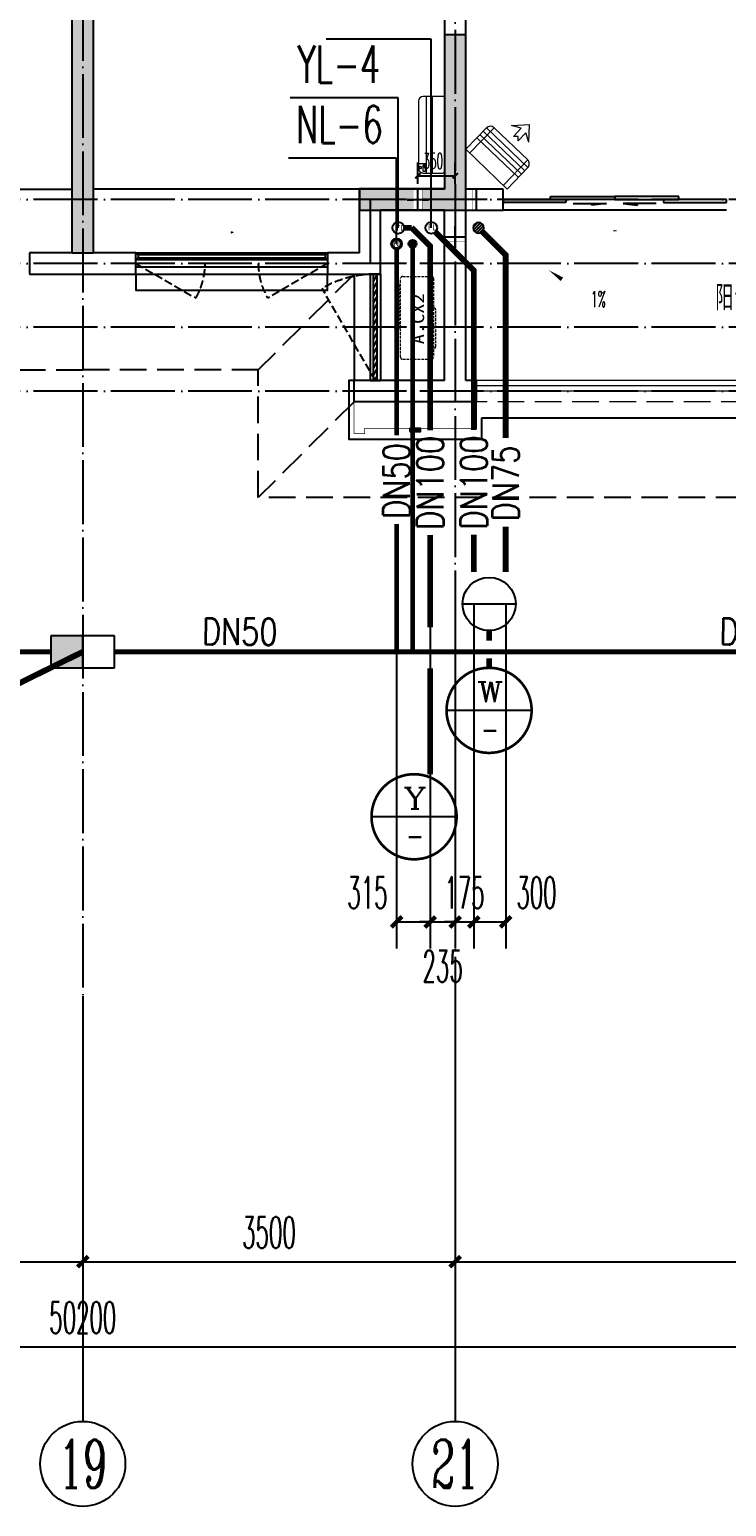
# Model space of a CAD drawing. Extents: x 27938 to 1507990, y 110129 to 923079.
# Drawn here: x 852417 to 858967, y 662175 to 676056 of the extents above; entities that cross this region are included whole.
import ezdxf
from ezdxf.enums import TextEntityAlignment as Align

# ---------------------------------------------------------------- set-up
doc = ezdxf.new("R2010")
doc.units = 0
doc.header["$LTSCALE"] = 1000
doc.header["$MEASUREMENT"] = 0
doc.linetypes.add('DASH', pattern=[0.35, 0.25, -0.1])
doc.linetypes.add('DOTE', pattern=[2.42, 2, -0.2, 0.02, -0.2])
for name, color, linetype in [('3-栏杆1', 135, 'Continuous'), ('3.5方案汇报，与郭总、侯月琴确定户型_t8$0$2020.03.04 -1安徽标准化洋房户型(UA）_t8_t8$0$看线', 154, 'Continuous'), ('AXIS', 3, 'Continuous'), ('AXIS_TEXT', 7, 'Continuous'), ('COLUMN', 9, 'Continuous'), ('DIM_凝结', 150, 'Continuous'), ('DIM_废水', 31, 'Continuous'), ('DIM_污水', 2, 'Continuous'), ('DIM_雨水', 4, 'Continuous'), ('DOTE', 1, 'Continuous'), ('EQUIP_地漏', 7, 'Continuous'), ('LVTRY', 6, 'Continuous'), ('PIPE-凝结', 150, 'N'), ('PIPE-废水', 31, 'TG_F'), ('PIPE-污水', 2, 'W'), ('PIPE-雨水', 4, 'TG_Y'), ('PUB_HATCH', 8, 'Continuous'), ('PUB_TEXT', 4, 'Continuous'), ('TEXT_凝结', 7, 'Continuous'), ('TEXT_废水', 7, 'Continuous'), ('TEXT_雨水', 7, 'Continuous'), ('TWT_DIM', 3, 'Continuous'), ('TWT_雨水口', 4, 'Continuous'), ('VPIPE-凝结', 150, 'N'), ('VPIPE-废水', 31, 'Continuous'), ('VPIPE-雨水', 4, 'Y'), ('WALL', 9, 'Continuous'), ('WELL_污水', 2, 'Continuous'), ('WINDOW', 4, 'Continuous'), ('WINDOW_TEXT', 7, 'Continuous'), ('保温', 6, 'Continuous'), ('卫生间', 6, 'Continuous'), ('机电标识类', 1, 'Continuous'), ('看线', 251, 'Continuous'), ('立面', 73, 'Continuous'), ('铝合金', 144, 'Continuous')]:
    doc.layers.add(name, color=color, linetype=linetype)
for name, color, linetype, lineweight in [('平面-排水沟', 86, 'Continuous', 15), ('平面-栏杆', 135, 'Continuous', 15), ('平面-看线', 45, 'Continuous', 15), ('平面-空调室内机', 176, 'Continuous', 9), ('平面-空调预留孔', 173, 'Continuous', 15), ('空调', 76, 'Continuous', 13)]:
    doc.layers.add(name, color=color, linetype=linetype, lineweight=lineweight)
doc.styles.add('_TCH_AXIS', font='COMPLEX', dxfattribs={"bigfont": 'GBCBIG'})
doc.styles.add('_TCH_DIM', font='SIMPLEX.shx', dxfattribs={"width": 0.7, "bigfont": 'GBCBIG.shx'})
doc.styles.add('_TCH_DIM_T3', font='SIMPLEX.shx', dxfattribs={"width": 0.494118, "bigfont": 'GBCBIG.shx'})
doc.styles.add('_TCH_WINDOW', font='SIMPLEX.shx', dxfattribs={"width": 0.7, "height": 3.5, "bigfont": 'GBCBIG.shx'})
doc.styles.add('_TWT_CIRCLE', font='COMPLEX', dxfattribs={"width": 1.1, "height": 3.5, "bigfont": 'HZTXT'})
doc.styles.add('_TWT_PIPEDN', font='SIMPLEX', dxfattribs={"width": 0.8, "height": 3.5, "bigfont": 'HZTXT'})
doc.styles.add('_TWT_SERIAL', font='SIMPLEX', dxfattribs={"width": 0.8, "height": 3.5, "bigfont": 'HZTXT'})
doc.styles.add('COMPLEX', font='COMPLEX')
doc.styles.get("Standard").update_dxf_attribs({"font": 'gbenor.shx', "bigfont": 'gbcbig.shx'})
doc.styles.add('TG_LINETYPE', font='SIMPLEX', dxfattribs={"width": 0.8, "height": 3, "bigfont": 'HZTXT'})
doc.styles.add('黑体', font='simhei.ttf')
doc.linetypes.add('N', pattern='A,3,-0.2,["N",Standard,S=0.25,R=0,X=-0.1,Y=-0.115],-0.2', length=3.4)
doc.linetypes.add('TG_F', pattern='A,2,-0.3,["F",TG_LINETYPE,S=0.1,R=0,X=-0.23,Y=-0.15],0', length=2.3)
doc.linetypes.add('TG_Y', pattern='A,2,-0.229,["Y",TG_LINETYPE,S=0.1,R=0,X=-0.229,Y=-0.15],0', length=2.229)
doc.linetypes.add('W', pattern='A,3,-0.2,["W",Standard,S=0.25,R=0,X=-0.1,Y=-0.115],-0.2', length=3.4)
doc.linetypes.add('Y', pattern='A,3,-0.2,["Y",Standard,S=0.25,R=0,X=-0.1,Y=-0.115],-0.2', length=3.4)
doc.dimstyles.new('_TCH_ARCH&&100', dxfattribs={"dimtxt": 297.5, "dimasz": 100, "dimexe": 250, "dimexo": 300, "dimgap": 126.25, "dimtad": 1, "dimdec": 0, "dimzin": 0, "dimdsep": 46, "dimtxsty": '_TCH_DIM_T3', "dimblk": 'ARCHTICK', "dimcen": 0.09, "dimclrt": 4, "dimazin": 2, "dimtfac": 1, "dimtdec": 0, "dimtix": 1, "dimtmove": 2, "dimatfit": 3, "dimfxl": 100, "dimtolj": 1, "dimtzin": 0, "dimarcsym": 0})
doc.dimstyles.new('_TCH_ARCH&&50', dxfattribs={"dimtxt": 148.75, "dimasz": 50, "dimexe": 125, "dimexo": 150, "dimgap": 63.125, "dimtad": 1, "dimdec": 0, "dimzin": 0, "dimdsep": 46, "dimtxsty": '_TCH_DIM_T3', "dimblk": 'ARCHTICK', "dimcen": 0.09, "dimclrt": 4, "dimazin": 2, "dimtfac": 1, "dimtdec": 0, "dimtix": 1, "dimtmove": 2, "dimatfit": 3, "dimfxl": 100, "dimtolj": 1, "dimtzin": 0, "dimarcsym": 0})
doc.dimstyles.new('_TWT_ARCH&&100', dxfattribs={"dimtxt": 297.5, "dimasz": 100, "dimexe": 250, "dimexo": 300, "dimgap": 126.25, "dimtad": 1, "dimdec": 0, "dimzin": 0, "dimdsep": 46, "dimtxsty": '_TCH_DIM_T3', "dimblk": 'ARCHTICK', "dimcen": 0.09, "dimclrt": 7, "dimazin": 2, "dimtfac": 1, "dimtdec": 0, "dimtix": 1, "dimtmove": 2, "dimatfit": 3, "dimfxl": 1, "dimtolj": 1, "dimtzin": 0, "dimarcsym": 0})
pattern_1 = [(45, (-445516.58, -596748.81), (0, 47.4157523), [100.584, -33.528]), (135, (-445492.87, -596725.102), (3e-15, 47.4157523), [100.584, -33.528])]

# ---------------------------------------------------------------- blocks, each defined once
blk = doc.blocks.new('A$C148B7D8E')
at = {"layer": '卫生间', "color": 159, "linetype": 'DASH', "true_color": 0x22346e}
for p, q in [((22550, 0), (23450, -900)), ((22550, -1200), (23450, -2100))]:
    blk.add_line(p, q, dxfattribs=at)
blk.add_lwpolyline([(9400, 15400), (7700, 15400), (7700, 10800), (7300, 10800), (7300, 10000), (900, 10000), (900, 9000), (-900, 9000), (-900, -900), (1750, -900), (1750, -2100), (23450, -2100), (23450, -900), (25100, -900)], dxfattribs=at)
blk = doc.blocks.new('GFDGFSDFGD')
at = {"layer": 'PUB_HATCH'}
blk.add_hatch(color=256, dxfattribs=at).paths.add_polyline_path([(448217, 365524), (449217, 365524), (449217, 367174), (449017, 367174), (449017, 365724), (448217, 365724)])
at = {"layer": 'COLUMN', "color": 6}
for p, q in [((449217, 367174), (449017, 367174)), ((449017, 367174), (449017, 365724)), ((449217, 365524), (449217, 367174)), ((449017, 365724), (448217, 365724)), ((448217, 365724), (448217, 365524)), ((448217, 365524), (449217, 365524))]:
    blk.add_line(p, q, dxfattribs=at)
blk = doc.blocks.new('A$C001338C2')
for p, q in [((0, 249), (0, 22)), ((845, 304), (55, 304)), ((109, 215), (109, 304)), ((900, 22), (900, 249)), ((22, 0), (878, 0))]:
    blk.add_line(p, q)
at = {"lineweight": 5}
for p, q in [((900, 215), (0, 215)), ((900, 143), (0, 143))]:
    blk.add_line(p, q, dxfattribs=at)
for points in [[(89, 226), (22, 226, -0.414214), (17, 232), (17, 243, -0.414214), (22, 249), (89, 249, -0.414214), (95, 243), (95, 232, -0.414214)], [(73, 275), (57, 275, -0.414214), (51, 281), (51, 283, -0.414214), (57, 289), (73, 289, -0.414214), (79, 283), (79, 281, -0.414214)]]:
    blk.add_lwpolyline(points, format="xyb", close=True)
for centre, radius, start, end in [((55, 249), 55, 90, 180), ((845, 249), 55, 360, 90), ((22, 22), 22, 180, 270), ((878, 22), 22, 270, 360)]:
    blk.add_arc(centre, radius, start, end)
blk = doc.blocks.new('A$C718F517F')
at = {"layer": '保温', "linetype": 'ByBlock', "ltscale": 10}
h = blk.add_hatch(dxfattribs=at)
h.set_pattern_fill('AR-HBONE', color=251, scale=55)
h.set_pattern_definition(pattern_1)
edge = h.paths.add_edge_path()
edge.add_line((200, 5100), (200, 7700))
edge.add_line((200, 7700), (0, 7700))
edge.add_line((0, 7700), (0, 5100))
edge.add_line((0, 5100), (200, 5100))
h = blk.add_hatch(dxfattribs=at)
h.set_pattern_fill('AR-HBONE', color=251, scale=55)
h.set_pattern_definition(pattern_1)
edge = h.paths.add_edge_path()
edge.add_line((900, 4900), (900, 5100))
edge.add_line((900, 5100), (-700, 5100))
edge.add_line((-700, 5100), (-700, 4900))
edge.add_line((-700, 4900), (900, 4900))
at = {"layer": '保温', "linetype": 'Continuous', "ltscale": 10}
h = blk.add_hatch(dxfattribs=at)
h.set_pattern_fill('HEX', color=251, scale=10, angle=90, style=0)
h.set_pattern_definition([(90, (-503782.47, -516048.461), (-16.49778, 1e-15), [9.525, -19.05]), (210, (-503782.47, -516048.461), (8.24889, -14.2874966), [9.525, -19.05]), (150, (-503782.47, -516038.936), (-8.24889, -14.2874966), [9.525, -19.05])])
h.paths.add_polyline_path([(0, 0), (200, 0), (200, 4900), (0, 4900)])
at = {"layer": '保温', "color": 251, "linetype": 'ByBlock', "ltscale": 10}
for p, q in [((0, 7700), (200, 7700)), ((0, 4900), (200, 4900)), ((0, 0), (200, 0))]:
    blk.add_line(p, q, dxfattribs=at)
blk = doc.blocks.new('dasdasf1sa2f31as32f')
for p, q in [((-116, 586), (43, 640)), ((-23, 586), (-116, 586)), ((-23, 586), (-73, 493)), ((83, 477), (43, 640)), ((-473, 260), (-339, 504)), ((-270, 524), (-428, 237)), ((93, 169), (-381, 428)), ((115, 208), (-359, 468)), ((135, 245), (-339, 505)), ((-270, 524), (114, 314)), ((-31, 504), (-73, 493)), ((-18, 463), (-31, 504)), ((32, 555), (-18, 463)), ((83, 477), (32, 555)), ((72, 132), (-401, 392)), ((114, 314), (-44, 26)), ((0, 0), (-473, 260)), ((134, 244), (0, 0))]:
    blk.add_line(p, q)
for centre, start, end in [((-294, 479), 61.2593, 151.2593), ((89, 269), 331.2593, 61.2593)]:
    blk.add_arc(centre, 51.3, start, end)
blk = doc.blocks.new('dongkong')
blk.add_wipeout([(-603756, 210771), (-603756, 210571), (-603836, 210571), (-603836, 210771)])
at = {"layer": '机电标识类', "color": 250, "linetype": 'DASH', "ltscale": 400}
for p, q in [((-603796, 210771), (-603796, 210571)), ((-603896, 210671), (-603696, 210671))]:
    blk.add_line(p, q, dxfattribs=at)
at = {"layer": '空调', "color": 6, "linetype": 'DASH', "const_width": 2}
blk.add_lwpolyline([(-603756, 210771), (-603756, 210571), (-603836, 210571), (-603836, 210771)], close=True, dxfattribs=at)
blk = doc.blocks.new('ferre')
at = {"layer": '平面-空调预留孔', "linetype": 'DASH', "ltscale": 0.1}
for p, q in [((93393, 115403), (93393, 115393)), ((93403, 115383), (93756, 115383)), ((93766, 115393), (93766, 115403))]:
    blk.add_line(p, q, dxfattribs=at)
blk.add_lwpolyline([(94046, 115403), (93306, 115403, -0.414214), (93286, 115423), (93286, 115693, -0.414214), (93306, 115713), (94046, 115713, -0.414214), (94066, 115693), (94066, 115423, -0.414214)], format="xyb", close=True, dxfattribs=at)
blk.add_lwpolyline([(93997, 115743), (93577, 115743), (93577, 115727), (93997, 115727)], close=True, dxfattribs=at)
for centre, start, end in [((93403, 115393), 180, 270), ((93756, 115393), 270, 0)]:
    blk.add_arc(centre, 10, start, end, dxfattribs=at)
at = {"layer": '平面-空调预留孔', "color": 251, "linetype": 'DASH', "ltscale": 0.1, "true_color": 0x636466, "style": '黑体', "width": 1.2}
blk.add_text('A.CX2', height=117, dxfattribs=at).set_placement((93428, 115492))
blk = doc.blocks.new('fergve')
at = {"layer": '平面-空调预留孔', "linetype": 'DASH', "ltscale": 0.1}
blk.add_blockref('ferre', (25670, -60416), dxfattribs=at)
blk = doc.blocks.new('GDGDRGDGDRGDR')
at = {"layer": '平面-空调室内机', "ltscale": 0.3, "rotation": 90}
blk.add_blockref('dongkong', (659787, 1046278), dxfattribs=at)
at = {"layer": '平面-空调预留孔'}
for name, p, rotation in [('dasdasf1sa2f31as32f', (449607, 442932), 344.9999999966897), ('fergve', (503901, 322375), 90)]:
    blk.add_blockref(name, p, dxfattribs=dict(at, rotation=rotation))
at = {"layer": '平面-空调室内机', "ltscale": 0.3, "rotation": 180}
blk.add_blockref('dongkong', (-154479, 653503), dxfattribs=at)
blk = doc.blocks.new('_ArchTick')
at = {"color": 0, "linetype": 'ByBlock', "const_width": 0.4}
blk.add_lwpolyline([(-0.5, -0.5), (0.5, 0.5)], dxfattribs=at)
blk = doc.blocks.new('*D624')
at = {"layer": 'Defpoints', "color": 0}
for p in [(856592, 670957), (856892, 670957), (856892, 667669)]:
    blk.add_point(p, dxfattribs=at)
at = {"layer": 'TWT_DIM', "color": 0, "lineweight": -2}
for p, q in [((856592, 670657), (856592, 667419)), ((856892, 670657), (856892, 667419)), ((856592, 667669), (856892, 667669))]:
    blk.add_line(p, q, dxfattribs=at)
at = {"layer": 'TWT_DIM', "color": 0, "lineweight": -2, "xscale": 100, "yscale": 100, "zscale": 100, "rotation": 180}
blk.add_blockref('_ArchTick', (856592, 667669), dxfattribs=at)
at = {"layer": 'TWT_DIM', "color": 0, "lineweight": -2, "xscale": 100, "yscale": 100, "zscale": 100}
blk.add_blockref('_ArchTick', (856892, 667669), dxfattribs=at)
at = {"layer": 'TWT_DIM', "color": 7, "insert": (857181, 667944), "char_height": 297.5, "attachment_point": 5, "style": '_TCH_DIM_T3'}
blk.add_mtext('\\A1;300', dxfattribs=at)
blk = doc.blocks.new('*D625')
at = {"layer": 'Defpoints', "color": 0}
for p in [(856417, 670957), (856592, 670957), (856592, 667669)]:
    blk.add_point(p, dxfattribs=at)
at = {"layer": 'TWT_DIM', "color": 0, "lineweight": -2}
for p, q in [((856417, 670657), (856417, 667419)), ((856592, 670657), (856592, 667419)), ((856417, 667669), (856317, 667669)), ((856417, 667669), (856592, 667669)), ((856592, 667669), (856692, 667669))]:
    blk.add_line(p, q, dxfattribs=at)
at = {"layer": 'TWT_DIM', "color": 0, "lineweight": -2, "xscale": 100, "yscale": 100, "zscale": 100}
blk.add_blockref('_ArchTick', (856417, 667669), dxfattribs=at)
at = {"layer": 'TWT_DIM', "color": 0, "lineweight": -2, "xscale": 100, "yscale": 100, "zscale": 100, "rotation": 180}
blk.add_blockref('_ArchTick', (856592, 667669), dxfattribs=at)
at = {"layer": 'TWT_DIM', "color": 7, "insert": (856504, 667944), "char_height": 297.5, "attachment_point": 5, "style": '_TCH_DIM_T3'}
blk.add_mtext('\\A1;175', dxfattribs=at)
blk = doc.blocks.new('*D626')
at = {"layer": 'Defpoints', "color": 0}
for p in [(856182, 670957), (856417, 670957), (856417, 667669)]:
    blk.add_point(p, dxfattribs=at)
at = {"layer": 'TWT_DIM', "color": 0, "lineweight": -2}
for p, q in [((856182, 670657), (856182, 667419)), ((856417, 670657), (856417, 667419)), ((856182, 667669), (856082, 667669)), ((856182, 667669), (856417, 667669)), ((856417, 667669), (856517, 667669))]:
    blk.add_line(p, q, dxfattribs=at)
at = {"layer": 'TWT_DIM', "color": 0, "lineweight": -2, "xscale": 100, "yscale": 100, "zscale": 100}
blk.add_blockref('_ArchTick', (856182, 667669), dxfattribs=at)
at = {"layer": 'TWT_DIM', "color": 0, "lineweight": -2, "xscale": 100, "yscale": 100, "zscale": 100, "rotation": 180}
blk.add_blockref('_ArchTick', (856417, 667669), dxfattribs=at)
at = {"layer": 'TWT_DIM', "color": 7, "insert": (856299, 667253), "char_height": 297.5, "attachment_point": 5, "style": '_TCH_DIM_T3'}
blk.add_mtext('\\A1;235', dxfattribs=at)
blk = doc.blocks.new('*D627')
at = {"layer": 'Defpoints', "color": 0}
for p in [(855867, 670957), (856182, 670957), (856182, 667669)]:
    blk.add_point(p, dxfattribs=at)
at = {"layer": 'TWT_DIM', "color": 0, "lineweight": -2}
for p, q in [((855867, 670657), (855867, 667419)), ((856182, 670657), (856182, 667419)), ((855867, 667669), (856182, 667669))]:
    blk.add_line(p, q, dxfattribs=at)
at = {"layer": 'TWT_DIM', "color": 0, "lineweight": -2, "xscale": 100, "yscale": 100, "zscale": 100, "rotation": 180}
blk.add_blockref('_ArchTick', (855867, 667669), dxfattribs=at)
at = {"layer": 'TWT_DIM', "color": 0, "lineweight": -2, "xscale": 100, "yscale": 100, "zscale": 100}
blk.add_blockref('_ArchTick', (856182, 667669), dxfattribs=at)
at = {"layer": 'TWT_DIM', "color": 7, "insert": (855592, 667944), "char_height": 297.5, "attachment_point": 5, "style": '_TCH_DIM_T3'}
blk.add_mtext('\\A1;315', dxfattribs=at)
blk = doc.blocks.new('*D854')
at = {"layer": 'Defpoints', "color": 0}
for p in [(856417, 674682), (856066, 674457), (856417, 674457)]:
    blk.add_point(p, dxfattribs=at)
at = {"layer": '平面-空调预留孔', "color": 0, "lineweight": -2}
for p, q in [((856066, 674607), (856066, 674807)), ((856417, 674607), (856417, 674807)), ((856066, 674682), (856417, 674682))]:
    blk.add_line(p, q, dxfattribs=at)
at = {"layer": '平面-空调预留孔', "color": 0, "lineweight": -2, "xscale": 50, "yscale": 50, "zscale": 50, "rotation": 180}
blk.add_blockref('_ArchTick', (856066, 674682), dxfattribs=at)
at = {"layer": '平面-空调预留孔', "color": 0, "lineweight": -2, "xscale": 50, "yscale": 50, "zscale": 50}
blk.add_blockref('_ArchTick', (856417, 674682), dxfattribs=at)
at = {"layer": '平面-空调预留孔', "color": 4, "insert": (856210, 674820), "char_height": 148.8, "attachment_point": 5, "style": '_TCH_DIM_T3'}
blk.add_mtext('\\A1;350', dxfattribs=at)
blk = doc.blocks.new('*D887')
at = {"layer": 'AXIS', "color": 0, "lineweight": -2}
for p, q in [((856417, 666675), (856417, 664225)), ((862217, 666675), (862217, 664225)), ((856417, 664475), (862217, 664475))]:
    blk.add_line(p, q, dxfattribs=at)
at = {"layer": 'Defpoints', "color": 0}
for p in [(856417, 666975), (862217, 666975), (862217, 664475)]:
    blk.add_point(p, dxfattribs=at)
at = {"layer": 'AXIS', "color": 0, "lineweight": -2, "xscale": 100, "yscale": 100, "zscale": 100, "rotation": 180}
blk.add_blockref('_ArchTick', (856417, 664475), dxfattribs=at)
at = {"layer": 'AXIS', "color": 0, "lineweight": -2, "xscale": 100, "yscale": 100, "zscale": 100}
blk.add_blockref('_ArchTick', (862217, 664475), dxfattribs=at)
at = {"layer": 'AXIS', "color": 4, "insert": (859317, 664750), "char_height": 297.5, "attachment_point": 5, "style": '_TCH_DIM_T3'}
blk.add_mtext('\\A1;5800', dxfattribs=at)
blk = doc.blocks.new('*D888')
at = {"layer": 'AXIS', "color": 0, "lineweight": -2}
for p, q in [((852917, 666675), (852917, 664225)), ((856417, 666675), (856417, 664225)), ((852917, 664475), (856417, 664475))]:
    blk.add_line(p, q, dxfattribs=at)
at = {"layer": 'Defpoints', "color": 0}
for p in [(852917, 666975), (856417, 666975), (856417, 664475)]:
    blk.add_point(p, dxfattribs=at)
at = {"layer": 'AXIS', "color": 0, "lineweight": -2, "xscale": 100, "yscale": 100, "zscale": 100, "rotation": 180}
blk.add_blockref('_ArchTick', (852917, 664475), dxfattribs=at)
at = {"layer": 'AXIS', "color": 0, "lineweight": -2, "xscale": 100, "yscale": 100, "zscale": 100}
blk.add_blockref('_ArchTick', (856417, 664475), dxfattribs=at)
at = {"layer": 'AXIS', "color": 4, "insert": (854667, 664750), "char_height": 297.5, "attachment_point": 5, "style": '_TCH_DIM_T3'}
blk.add_mtext('\\A1;3500', dxfattribs=at)
blk = doc.blocks.new('*D895')
at = {"layer": 'AXIS', "color": 0, "lineweight": -2}
for p, q in [((849417, 666675), (849417, 664225)), ((852917, 666675), (852917, 664225)), ((849417, 664475), (852917, 664475))]:
    blk.add_line(p, q, dxfattribs=at)
at = {"layer": 'Defpoints', "color": 0}
for p in [(849417, 666975), (852917, 666975), (852917, 664475)]:
    blk.add_point(p, dxfattribs=at)
at = {"layer": 'AXIS', "color": 0, "lineweight": -2, "xscale": 100, "yscale": 100, "zscale": 100, "rotation": 180}
blk.add_blockref('_ArchTick', (849417, 664475), dxfattribs=at)
at = {"layer": 'AXIS', "color": 0, "lineweight": -2, "xscale": 100, "yscale": 100, "zscale": 100}
blk.add_blockref('_ArchTick', (852917, 664475), dxfattribs=at)
at = {"layer": 'AXIS', "color": 4, "insert": (851167, 664750), "char_height": 297.5, "attachment_point": 5, "style": '_TCH_DIM_T3'}
blk.add_mtext('\\A1;3500', dxfattribs=at)
blk = doc.blocks.new('*D896')
at = {"layer": 'AXIS', "color": 0, "lineweight": -2}
for p, q in [((827817, 666675), (827817, 663425)), ((878017, 666675), (878017, 663425)), ((827817, 663675), (878017, 663675))]:
    blk.add_line(p, q, dxfattribs=at)
at = {"layer": 'Defpoints', "color": 0}
for p in [(827817, 666975), (878017, 666975), (878017, 663675)]:
    blk.add_point(p, dxfattribs=at)
at = {"layer": 'AXIS', "color": 0, "lineweight": -2, "xscale": 100, "yscale": 100, "zscale": 100, "rotation": 180}
blk.add_blockref('_ArchTick', (827817, 663675), dxfattribs=at)
at = {"layer": 'AXIS', "color": 0, "lineweight": -2, "xscale": 100, "yscale": 100, "zscale": 100}
blk.add_blockref('_ArchTick', (878017, 663675), dxfattribs=at)
at = {"layer": 'AXIS', "color": 4, "insert": (852917, 663950), "char_height": 297.5, "attachment_point": 5, "style": '_TCH_DIM_T3'}
blk.add_mtext('\\A1;50200', dxfattribs=at)
blk = doc.blocks.new('_AXISO')
blk.add_circle((0, 0), 0.5)
at = {"layer": 'AXIS_TEXT', "style": 'COMPLEX', "width": 1.041667}
blk.add_attdef('A', text='', height=0.56, dxfattribs=at).set_placement((-0.25, -0.28), (0.25, -0.28), align=Align.FIT)
blk = doc.blocks.new('$lvtry$00000171')
at = {"color": 0}
for p, q in [((-74, 11), (-11, 74)), ((-70, -27), (27, 70)), ((-53, -53), (53, 53)), ((-27, -70), (70, 27)), ((11, -74), (74, -11))]:
    blk.add_line(p, q, dxfattribs=at)
blk.add_circle((0, 0), 75, dxfattribs=at)
blk.add_point((0, 0), dxfattribs=at)
blk = doc.blocks.new('$TwtSys$00000141')
at = {"color": 1}
for p, q in [((-47, 4), (-5, 46)), ((-47, 4), (-5, 46)), ((-44, -18), (18, 44)), ((-44, -18), (18, 44)), ((-33, -33), (33, 33)), ((-33, -33), (33, 33)), ((-16, -44), (44, 16)), ((-16, -44), (44, 16)), ((6, -46), (46, -6)), ((6, -46), (46, -6))]:
    blk.add_line(p, q, dxfattribs=at)
blk.add_circle((0, 0), 47, dxfattribs=at)
blk.add_circle((0, 0), 47, dxfattribs=at)
blk = doc.blocks.new('$TWTSYS$00000190')
blk.add_line((0, 0.5, 0), (0, -0.5, 0))
blk.add_circle((0, 0, 0), 0.5)
blk = doc.blocks.new('*D1441')
at = {"layer": 'Defpoints', "color": 0}
for p in [(856592, 670957), (856892, 670957), (856892, 667669)]:
    blk.add_point(p, dxfattribs=at)
at = {"layer": 'TWT_DIM', "color": 0, "lineweight": -2}
for p, q in [((856592, 670657), (856592, 667419)), ((856892, 670657), (856892, 667419)), ((856592, 667669), (856892, 667669))]:
    blk.add_line(p, q, dxfattribs=at)
at = {"layer": 'TWT_DIM', "color": 0, "lineweight": -2, "xscale": 100, "yscale": 100, "zscale": 100, "rotation": 180}
blk.add_blockref('_ArchTick', (856592, 667669), dxfattribs=at)
at = {"layer": 'TWT_DIM', "color": 0, "lineweight": -2, "xscale": 100, "yscale": 100, "zscale": 100}
blk.add_blockref('_ArchTick', (856892, 667669), dxfattribs=at)
at = {"layer": 'TWT_DIM', "color": 7, "insert": (857181, 667944), "char_height": 297.5, "attachment_point": 5, "style": '_TCH_DIM_T3'}
blk.add_mtext('\\A1;300', dxfattribs=at)
blk = doc.blocks.new('*D1442')
at = {"layer": 'Defpoints', "color": 0}
for p in [(856417, 670957), (856592, 670957), (856592, 667669)]:
    blk.add_point(p, dxfattribs=at)
at = {"layer": 'TWT_DIM', "color": 0, "lineweight": -2}
for p, q in [((856417, 670657), (856417, 667419)), ((856592, 670657), (856592, 667419)), ((856417, 667669), (856317, 667669)), ((856417, 667669), (856592, 667669)), ((856592, 667669), (856692, 667669))]:
    blk.add_line(p, q, dxfattribs=at)
at = {"layer": 'TWT_DIM', "color": 0, "lineweight": -2, "xscale": 100, "yscale": 100, "zscale": 100}
blk.add_blockref('_ArchTick', (856417, 667669), dxfattribs=at)
at = {"layer": 'TWT_DIM', "color": 0, "lineweight": -2, "xscale": 100, "yscale": 100, "zscale": 100, "rotation": 180}
blk.add_blockref('_ArchTick', (856592, 667669), dxfattribs=at)
at = {"layer": 'TWT_DIM', "color": 7, "insert": (856504, 667944), "char_height": 297.5, "attachment_point": 5, "style": '_TCH_DIM_T3'}
blk.add_mtext('\\A1;175', dxfattribs=at)
blk = doc.blocks.new('*D1443')
at = {"layer": 'Defpoints', "color": 0}
for p in [(856182, 670957), (856417, 670957), (856417, 667669)]:
    blk.add_point(p, dxfattribs=at)
at = {"layer": 'TWT_DIM', "color": 0, "lineweight": -2}
for p, q in [((856182, 670657), (856182, 667419)), ((856417, 670657), (856417, 667419)), ((856182, 667669), (856082, 667669)), ((856182, 667669), (856417, 667669)), ((856417, 667669), (856517, 667669))]:
    blk.add_line(p, q, dxfattribs=at)
at = {"layer": 'TWT_DIM', "color": 0, "lineweight": -2, "xscale": 100, "yscale": 100, "zscale": 100}
blk.add_blockref('_ArchTick', (856182, 667669), dxfattribs=at)
at = {"layer": 'TWT_DIM', "color": 0, "lineweight": -2, "xscale": 100, "yscale": 100, "zscale": 100, "rotation": 180}
blk.add_blockref('_ArchTick', (856417, 667669), dxfattribs=at)
at = {"layer": 'TWT_DIM', "color": 7, "insert": (856299, 667253), "char_height": 297.5, "attachment_point": 5, "style": '_TCH_DIM_T3'}
blk.add_mtext('\\A1;235', dxfattribs=at)
blk = doc.blocks.new('*D1444')
at = {"layer": 'Defpoints', "color": 0}
for p in [(855867, 670957), (856182, 670957), (856182, 667669)]:
    blk.add_point(p, dxfattribs=at)
at = {"layer": 'TWT_DIM', "color": 0, "lineweight": -2}
for p, q in [((855867, 670657), (855867, 667419)), ((856182, 670657), (856182, 667419)), ((855867, 667669), (856182, 667669))]:
    blk.add_line(p, q, dxfattribs=at)
at = {"layer": 'TWT_DIM', "color": 0, "lineweight": -2, "xscale": 100, "yscale": 100, "zscale": 100, "rotation": 180}
blk.add_blockref('_ArchTick', (855867, 667669), dxfattribs=at)
at = {"layer": 'TWT_DIM', "color": 0, "lineweight": -2, "xscale": 100, "yscale": 100, "zscale": 100}
blk.add_blockref('_ArchTick', (856182, 667669), dxfattribs=at)
at = {"layer": 'TWT_DIM', "color": 7, "insert": (855592, 667944), "char_height": 297.5, "attachment_point": 5, "style": '_TCH_DIM_T3'}
blk.add_mtext('\\A1;315', dxfattribs=at)
blk = doc.blocks.new('$DorLib2D$00000138')
at = {"color": 0, "linetype": 'Continuous'}
for p, q in [((-0.2875, 0), (-0.2875, 0.1538)), ((-0.2875, 0.1538), (0, 0.1538)), ((0, 0.1538), (0, 0)), ((0.2875, 0.1538), (0, 0.1538)), ((0.2875, 0), (0.2875, 0.1538)), ((-0.5, -0.1399), (-0.5, 0)), ((-0.5, 0), (-0.2188, 0)), ((0, 0), (-0.2875, 0)), ((-0.2188, 0), (-0.2188, -0.1399)), ((0, 0), (0.2875, 0)), ((0.2188, 0), (0.2188, -0.1399)), ((0.5, 0), (0.2188, 0)), ((0.5, 0), (0.5, -0.1946)), ((0.5, -0.1399), (0.5, 0)), ((-0.2188, -0.1399), (-0.5, -0.1399)), ((-0.1857, -0.186), (-0.037, -0.186)), ((-0.037, -0.186), (-0.1019, -0.2583)), ((-0.1019, -0.2583), (-0.1019, -0.186)), ((0.1857, -0.186), (0.037, -0.186)), ((0.037, -0.186), (0.1019, -0.2583)), ((0.1019, -0.2583), (0.1019, -0.186)), ((0.2188, -0.1399), (0.5, -0.1399))]:
    blk.add_line(p, q, dxfattribs=at)
blk = doc.blocks.new('$WINLIB2D$00000001')
at = {"color": 0}
for points in [[(-0.5, 0.5), (-0.5, -0.5)], [(-0.5, 0.5), (0.5, 0.5)], [(0.5, -0.5), (0.5, 0.5)], [(0.5, 0.1667), (-0.5, 0.1667)], [(0.5, -0.1667), (-0.5, -0.1667)], [(-0.5, -0.5), (0.5, -0.5)]]:
    blk.add_lwpolyline(points, dxfattribs=at)
blk = doc.blocks.new('$WINLIB2D$00000039')
at = {"color": 0}
for points in [[(-0.5, 0.5), (-0.5, -0.5)], [(0.5, 0.5), (-0.5, 0.5)], [(0.5, -0.5), (0.5, 0.5)], [(-0.5, 0.167), (0.5, 0.167)], [(-0.384, -0.167), (-0.448, 0.167)], [(-0.316, -0.167), (-0.38, 0.167)], [(-0.248, -0.167), (-0.312, 0.167)], [(-0.18, -0.167), (-0.244, 0.167)], [(-0.112, -0.167), (-0.176, 0.167)], [(-0.044, -0.167), (-0.108, 0.167)], [(0.024, -0.167), (-0.04, 0.167)], [(0.092, -0.167), (0.028, 0.167)], [(0.16, -0.167), (0.096, 0.167)], [(0.228, -0.167), (0.164, 0.167)], [(0.296, -0.167), (0.232, 0.167)], [(0.364, -0.167), (0.3, 0.167)], [(0.432, -0.167), (0.368, 0.167)], [(0.5, -0.167), (0.436, 0.167)], [(-0.452, -0.167), (-0.5, 0.084)], [(-0.5, -0.167), (0.5, -0.167)], [(0.5, -0.5), (-0.5, -0.5)]]:
    blk.add_lwpolyline(points, dxfattribs=at)
blk = doc.blocks.new('$TwtSys$00000424')
for p, q in [((-500, 250), (500, 250)), ((-500, -250), (-500, 250)), ((0, -250), (0, 250)), ((500, 250), (500, -250)), ((500, -250), (-500, -250))]:
    blk.add_line(p, q)
blk.add_solid([(0, 250), (500, 250), (0, -250), (500, -250)])

msp = doc.modelspace()

# ---------------------------------------------------------------- hatches: boundary and pattern name
at = {"layer": 'PIPE-凝结'}
for points in [[(856016.6, 672542.2), (856032.5, 672526.3), (856039.1, 672532.9)], [(856016.6, 672542.2), (856039.1, 672542.2), (856039.1, 672532.9)]]:
    msp.add_hatch(color=256, dxfattribs=at).paths.add_polyline_path(points)
at = {"layer": '立面'}
h = msp.add_hatch(dxfattribs=at)
h.set_pattern_fill('ANSI31', color=8, scale=2)
h.set_pattern_definition([(45, (-32233.731, -123288.2925), (-2.24506403, 2.24506403), [])])
h.paths.add_polyline_path([(855991.6, 672277.2), (856091.6, 672277.2), (856091.6, 672307.2), (855991.6, 672307.2)])

# ---------------------------------------------------------------- linework, layer by layer
at = {"color": 8, "const_width": 8}
msp.add_lwpolyline([(855466.6, 672557.2), (855466.6, 672257.2), (855566.6, 672257.2), (855566.6, 672307.2), (856616.6, 672307.2), (856616.6, 672557.2)], dxfattribs=at)
at = {"layer": 'AXIS', "color": 8}
for p, q in [((852916.6, 666975.1), (852916.6, 662975.1)), ((856416.6, 666975.1), (856416.6, 662975.1))]:
    msp.add_line(p, q, dxfattribs=at)
at = {"layer": 'DIM_废水'}
msp.add_line((856191.6, 675964.8), (855203.8, 675964.8), dxfattribs=at)
at = {"layer": 'DIM_污水'}
msp.add_line((857135.6, 669657.2), (856335.6, 669657.2), dxfattribs=at)
at = {"layer": 'DIM_污水', "const_width": 25}
msp.add_lwpolyline([(857135.6, 669657.2, 1), (856335.6, 669657.2, 1)], format="xyb", close=True, dxfattribs=at)
at = {"layer": 'DIM_雨水'}
for p, q in [((855881.6, 675414.7), (854865.1, 675414.7)), ((856430.6, 668657.2), (855630.6, 668657.2))]:
    msp.add_line(p, q, dxfattribs=at)
at = {"layer": 'DIM_雨水', "const_width": 25}
msp.add_lwpolyline([(856430.6, 668657.2, 1), (855630.6, 668657.2, 1)], format="xyb", close=True, dxfattribs=at)
at = {"layer": 'DOTE', "color": 169, "linetype": 'DOTE', "ltscale": 0.3}
msp.add_line((879916.6, 672657.2), (825916.6, 672657.2), dxfattribs=at)
at = {"layer": 'PIPE-凝结', "ltscale": 0.5, "const_width": 45}
for points in [[(855866.6, 672392.2), (855866.6, 672241.8)], [(855866.6, 671408.4), (855866.6, 670207.2)], [(830866.6, 670207.2), (852616.6, 670207.2)], [(853216.6, 670207.2), (874966.6, 670207.2)]]:
    msp.add_lwpolyline(points, dxfattribs=at)
at = {"layer": 'PIPE-废水', "ltscale": 0.5, "const_width": 55}
for points in [[(856591.6, 670957.2), (856591.6, 671308.1)], [(856891.6, 670957.2), (856891.6, 671384.9)]]:
    msp.add_lwpolyline(points, dxfattribs=at)
at = {"layer": 'PIPE-污水', "const_width": 55}
for points in [[(856735.9, 670407.2), (856736.1, 670311.8)], [(856736.3, 670145), (856736.4, 670057.2)]]:
    msp.add_lwpolyline(points, dxfattribs=at)
at = {"layer": 'PIPE-雨水', "ltscale": 0.5, "const_width": 55}
for points in [[(856181.6, 670437), (856181.6, 671304.9)], [(856181.6, 669057.2), (856181.6, 670051.2)]]:
    msp.add_lwpolyline(points, dxfattribs=at)
at = {"layer": 'PIPE-雨水', "const_width": 55}
msp.add_lwpolyline([(850157.2, 668842.2), (852916.6, 670207.2)], dxfattribs=at)
at = {"layer": 'WALL', "color": 8}
for p, q in [((856416.6, 672557.2), (855466.6, 672557.2)), ((856616.6, 672557.2), (856416.6, 672557.2))]:
    msp.add_line(p, q, dxfattribs=at)
at = {"layer": '平面-栏杆', "color": 8}
msp.add_lwpolyline([(861266.6, 672657.2), (856616.6, 672657.2)], dxfattribs=at)
at = {"layer": '平面-看线', "color": 8, "linetype": 'DASH'}
msp.add_lwpolyline([(861266.6, 672557.2), (856616.6, 672557.2)], dxfattribs=at)
at = {"layer": '看线', "color": 8, "ltscale": 0.5}
msp.add_lwpolyline([(856666.6, 672407.2), (861266.6, 672407.2)], dxfattribs=at)
at = {"layer": '立面', "color": 8}
msp.add_lwpolyline([(855991.6, 672277.2), (856091.6, 672277.2), (856091.6, 672307.2), (855991.6, 672307.2)], close=True, dxfattribs=at)
at = {"layer": '铝合金', "color": 8}
msp.add_lwpolyline([(855991.6, 672277.2), (856091.6, 672277.2), (856091.6, 672307.2), (855991.6, 672307.2)], close=True, dxfattribs=at)

# ---------------------------------------------------------------- block references
at = {"color": 8}
for name, p in [('A$C148B7D8E', (827816.6, 673757.2)), ('GFDGFSDFGD', (407300, 308833.4)), ('A$C718F517F', (852816.6, 673957.2))]:
    msp.add_blockref(name, p, dxfattribs=at)
at = {"color": 8, "xscale": -1}
msp.add_blockref('A$C148B7D8E', (878016.6, 673757.2), dxfattribs=at)
at = {"layer": 'AXIS', "color": 8}
ref = msp.add_blockref('_AXISO', (852916.6, 662575.1), dxfattribs=dict(at, xscale=800, yscale=800, zscale=800))
ref.add_attrib('A', '19', dxfattribs={"layer": 'AXIS_TEXT', "color": 8, "ltscale": 0.5, "height": 452.55, "style": '_TCH_AXIS', "width": 0.724138}).set_placement((852690.3, 662348.9), (853142.8, 662348.9), align=Align.FIT)
ref = msp.add_blockref('_AXISO', (856416.6, 662575.1), dxfattribs=dict(at, xscale=800, yscale=800, zscale=800))
ref.add_attrib('A', '21', dxfattribs={"layer": 'AXIS_TEXT', "color": 8, "ltscale": 0.5, "height": 452.55, "style": '_TCH_AXIS', "width": 0.724138}).set_placement((856190.3, 662348.9), (856642.8, 662348.9), align=Align.FIT)
at = {"layer": 'TWT_雨水口', "xscale": 0.6, "yscale": -0.6, "zscale": 0.6, "rotation": 180.0000000000071}
msp.add_blockref('$TwtSys$00000424', (852916.6, 670207.2), dxfattribs=at)
at = {"layer": 'WELL_污水', "xscale": 500, "yscale": 500, "zscale": 500, "rotation": 90.00000000000001}
msp.add_blockref('$TWTSYS$00000190', (856735.6, 670657.2), dxfattribs=at)
at = {"layer": '平面-空调预留孔', "color": 8, "xscale": 0.800000000046565, "yscale": 0.800000000046565, "zscale": 0.800000000046565, "rotation": 90.00000023343017}
msp.add_blockref('A$C001338C2', (856316.5, 674707.2), dxfattribs=at)

# ---------------------------------------------------------------- texts
at = {"layer": 'DIM_污水', "color": 7, "style": '_TWT_CIRCLE'}
for s, height, width, p, p2 in [('W', 193.3, 1.21, (856624.2, 669733.5), (856869.2, 669733.5)), ('-', 207, 0.941111, (856659.7, 669375.9), (856826.6, 669375.9))]:
    msp.add_text(s, height=height, dxfattribs=dict(at, width=width)).set_placement(p, p2, align=Align.FIT)
at = {"layer": 'DIM_雨水', "color": 7, "style": '_TWT_SERIAL', "width": 0.64}
msp.add_text('YL-4', height=350, dxfattribs=at).set_placement((854935.1, 675554.7))
at = {"layer": 'DIM_雨水', "color": 7, "style": '_TWT_CIRCLE'}
for s, height, width, p, p2 in [('Y', 198.8, 1.21, (855931.6, 668732.7), (856149.3, 668732.7)), ('-', 207, 0.941111, (855954.7, 668375.9), (856121.6, 668375.9))]:
    msp.add_text(s, height=height, dxfattribs=dict(at, width=width)).set_placement(p, p2, align=Align.FIT)
at = {"layer": 'TEXT_凝结', "style": '_TWT_PIPEDN', "width": 0.8}
for rotation, p in [(90, (855991.6, 671458.4)), (359.48278, (854035.7, 670275.3)), (359.48278, (858898.6, 670275.3))]:
    msp.add_text('DN50', height=250, rotation=rotation, dxfattribs=at).set_placement(p)
at = {"layer": 'TEXT_废水', "style": '_TWT_PIPEDN', "width": 0.8}
for s, p in [('DN100', (856716.6, 671358.1)), ('DN75', (857016.6, 671434.9))]:
    msp.add_text(s, height=250, rotation=90, dxfattribs=at).set_placement(p)
at = {"layer": 'TEXT_雨水', "style": '_TWT_PIPEDN', "width": 0.8}
msp.add_text('DN100', height=250, rotation=90, dxfattribs=at).set_placement((856306.6, 671354.9))

# ---------------------------------------------------------------- dimensions: what is measured, and where the dimension line sits
at = {"layer": 'AXIS', "color": 8}
for p1, p2, distance, picture, middle in [((827816.6, 666975.2), (878016.6, 666975.2), -3300, '*D896', (852916.6, 663950.2)), ((849416.6, 666975.2), (852916.6, 666975.2), -2500, '*D895', (851166.6, 664750.2)), ((852916.6, 666975.2), (856416.6, 666975.2), -2500, '*D888', (854666.6, 664750.2)), ((856416.6, 666975.2), (862216.6, 666975.2), -2500, '*D887', (859316.6, 664750.2))]:
    dim = msp.add_aligned_dim(p1=p1, p2=p2, distance=distance, dimstyle='_TCH_ARCH&&100', dxfattribs=at)
    dim.commit()
    dim.dimension.update_dxf_attribs({"geometry": picture, "text_midpoint": middle})
at = {"layer": 'TWT_DIM'}
for base, p1, p2, picture, middle in [((856181.6, 667668.8), (855866.6, 670957.2), (856181.6, 670957.2), '*D627', (855591.6, 667943.8)), ((856181.6, 667668.8), (855866.6, 670957.2), (856181.6, 670957.2), '*D1444', (855591.6, 667943.8)), ((856416.6, 667668.8), (856181.6, 670957.2), (856416.6, 670957.2), '*D626', (856299.1, 667253.1)), ((856416.6, 667668.8), (856181.6, 670957.2), (856416.6, 670957.2), '*D1443', (856299.1, 667253.1)), ((856891.6, 667668.8), (856591.6, 670957.2), (856891.6, 670957.2), '*D624', (857180.6, 667943.8)), ((856891.6, 667668.8), (856591.6, 670957.2), (856891.6, 670957.2), '*D1441', (857180.6, 667943.8))]:
    dim = msp.add_linear_dim(base=base, p1=p1, p2=p2, angle=0, dimstyle='_TWT_ARCH&&100', dxfattribs=at)
    dim.commit()
    dim.dimension.update_dxf_attribs({"geometry": picture, "text_midpoint": middle, "dimtype": 129})
for picture in ['*D625', '*D1442']:
    dim = msp.add_aligned_dim(p1=(856416.6, 670957.2), p2=(856591.6, 670957.2), distance=-3288.3, dimstyle='_TWT_ARCH&&100', dxfattribs=at)
    dim.commit()
    dim.dimension.update_dxf_attribs({"geometry": picture, "text_midpoint": (856504.1, 667943.8)})

# ---------------------------------------------------------------- next in the draw order: block references
at = {"color": 8}
msp.add_blockref('GDGDRGDGDRGDR', (407300, 231625.1), dxfattribs=at)

# ---------------------------------------------------------------- next in the draw order: hatches: boundary and pattern name
at = {"layer": 'PIPE-废水'}
for points in [[(856891.6, 673937.2), (856911, 673956.6), (856919.1, 673948.6)], [(856891.6, 673937.2), (856919.1, 673937.2), (856919.1, 673948.6)], [(856591.6, 673792.2), (856611, 673811.6), (856619.1, 673803.6)], [(856591.6, 673792.2), (856619.1, 673792.2), (856619.1, 673803.6)]]:
    msp.add_hatch(color=256, dxfattribs=at).paths.add_polyline_path(points)
at = {"layer": 'PIPE-雨水'}
for points in [[(856181.6, 674020), (856201, 674039.5), (856209.1, 674031.4)], [(856181.6, 674020), (856209.1, 674020), (856209.1, 674031.4)]]:
    msp.add_hatch(color=256, dxfattribs=at).paths.add_polyline_path(points)

# ---------------------------------------------------------------- next in the draw order: linework, layer by layer
at = {"layer": '3-栏杆1', "color": 8}
for p, q in [((853436.8, 673939.4), (853416.6, 673957.2)), ((853416.6, 673957.2), (853436.8, 673939.4)), ((855196.3, 673939.3), (853436.8, 673939.4)), ((853436.8, 673939.4), (853436.8, 673910.1)), ((855196.3, 673939.4), (855216.6, 673957.2)), ((855216.6, 673957.2), (855196.3, 673939.4)), ((855196.3, 673939.4), (855196.3, 673910.1)), ((853416.6, 673890.3), (853436.8, 673910.1)), ((853436.8, 673910.1), (855196.3, 673910)), ((855196.3, 673910.1), (855216.6, 673890.3)), ((855216.6, 673890.3), (855196.3, 673910.1))]:
    msp.add_line(p, q, dxfattribs=at)
at = {"layer": '3.5方案汇报，与郭总、侯月琴确定户型_t8$0$2020.03.04 -1安徽标准化洋房户型(UA）_t8_t8$0$看线', "color": 8, "ltscale": 10}
for p, q in [((850316.6, 674557.2), (852816.6, 674557.2)), ((855516.6, 674557.2), (853016.6, 674557.2))]:
    msp.add_line(p, q, dxfattribs=at)
at = {"layer": 'DIM_凝结'}
for p, q in [((855866.6, 674848.6), (854850.1, 674848.6)), ((855866.6, 674042.2), (855866.6, 674848.6))]:
    msp.add_line(p, q, dxfattribs=at)
at = {"layer": 'DIM_废水'}
msp.add_line((856191.6, 674192.2), (856191.6, 675964.8), dxfattribs=at)
at = {"layer": 'DIM_雨水'}
msp.add_line((855881.6, 674192.2), (855881.6, 675414.7), dxfattribs=at)
at = {"layer": 'DOTE', "color": 169, "linetype": 'DOTE', "ltscale": 0.3}
for p, q in [((852916.6, 690157.2), (852916.6, 666975.2)), ((856416.6, 678957.2), (856416.6, 666975.2)), ((879916.6, 674457.2), (825916.6, 674457.2)), ((855616.6, 674457.2), (855616.6, 673857.2)), ((879916.6, 673857.2), (825916.6, 673857.2)), ((879916.6, 673257.2), (825916.6, 673257.2))]:
    msp.add_line(p, q, dxfattribs=at)
at = {"layer": 'PIPE-凝结', "ltscale": 0.5, "const_width": 45}
for points in [[(855866.6, 673992.2), (855866.6, 672392.2)], [(856016.6, 670207.2), (856016.6, 674004.6)]]:
    msp.add_lwpolyline(points, dxfattribs=at)
at = {"layer": 'PIPE-废水', "ltscale": 0.5, "const_width": 55}
for points in [[(856230.5, 674153.3), (856591.6, 673792.2)], [(856671.8, 674156.9), (856891.6, 673937.2)], [(856891.6, 672218.2), (856891.6, 673937.2)], [(856591.6, 672293.8), (856591.6, 673792.2)]]:
    msp.add_lwpolyline(points, dxfattribs=at)
at = {"layer": 'PIPE-雨水', "ltscale": 0.5, "const_width": 55}
for points in [[(855936.6, 674192.2), (856009.4, 674192.2)], [(856006.8, 674194.8), (856009.4, 674192.2)], [(856009.4, 674192.2), (856181.6, 674020)], [(856181.6, 672290.6), (856181.6, 674020)]]:
    msp.add_lwpolyline(points, dxfattribs=at)
at = {"layer": 'VPIPE-凝结'}
msp.add_circle((855866.6, 674042.2), 50, dxfattribs=at)
at = {"layer": 'VPIPE-凝结', "color": 8}
msp.add_circle((855866.6, 674042.2), 40, dxfattribs=at)
at = {"layer": 'VPIPE-废水', "color": 8}
msp.add_circle((856191.6, 674192.2), 55, dxfattribs=at)
at = {"layer": 'VPIPE-废水'}
msp.add_circle((856191.6, 674192.2), 55, dxfattribs=at)
at = {"layer": 'VPIPE-雨水', "color": 8}
msp.add_circle((855881.6, 674192.2), 55, dxfattribs=at)
at = {"layer": 'VPIPE-雨水'}
msp.add_circle((855881.6, 674192.2), 55, dxfattribs=at)
at = {"layer": 'WALL', "color": 8}
for p, q in [((852816.6, 673957.2), (852816.6, 678857.2)), ((853016.6, 673957.2), (853016.6, 678857.2)), ((856316.6, 677857.2), (856316.6, 674557.2)), ((856516.6, 674557.2), (856516.6, 677857.2)), ((855516.6, 673957.2), (855516.6, 674557.2)), ((856866.6, 674557.2), (856516.6, 674557.2)), ((856866.6, 674357.2), (856866.6, 674557.2)), ((855716.6, 673757.2), (855716.6, 674357.2)), ((856316.6, 672757.2), (856316.6, 674357.2)), ((856516.6, 674357.2), (856866.6, 674357.2)), ((856516.6, 672757.2), (856516.6, 674357.2)), ((852816.6, 673957.2), (852416.6, 673957.2)), ((852416.6, 673957.2), (852416.6, 673757.2)), ((853416.6, 673957.2), (853016.6, 673957.2)), ((853416.6, 673757.2), (853416.6, 673957.2)), ((855516.6, 673957.2), (855216.6, 673957.2)), ((855216.6, 673957.2), (855216.6, 673757.2)), ((852416.6, 673757.2), (852916.6, 673757.2)), ((852916.6, 673757.2), (853416.6, 673757.2)), ((855216.6, 673757.2), (855716.6, 673757.2)), ((856316.6, 672757.2), (855466.6, 672757.2)), ((855466.6, 672557.2), (855466.6, 672757.2)), ((856616.6, 672757.2), (856516.6, 672757.2)), ((856616.6, 672557.2), (856616.6, 672757.2))]:
    msp.add_line(p, q, dxfattribs=at)
at = {"layer": 'WINDOW', "color": 8}
msp.add_line((858966.6, 674357.2), (856866.6, 674357.2), dxfattribs=at)
at = {"layer": 'WINDOW', "color": 8, "linetype": 'DASH', "ltscale": 0.3}
for points in [[(853416.6, 673857.2), (853979.7, 673532.5, 0.1314846), (854066.6, 673857.2)], [(855216.6, 673857.2), (854653.4, 673532.5, -0.1314846), (854566.6, 673857.2)], [(855666.6, 672757.2), (855166.6, 673623.2, -0.1316525), (855666.6, 673757.2)]]:
    msp.add_lwpolyline(points, format="xyb", dxfattribs=at)
at = {"layer": '平面-排水沟', "color": 8}
msp.add_lwpolyline([(857651.8, 673550.1, 0, 0, 0), (857296.8, 673793.8, 0, 40, 0), (857420.4, 673708.9, 0, 0, 0)], format="xyseb", dxfattribs=at)
at = {"layer": '平面-栏杆', "color": 8}
msp.add_lwpolyline([(861266.6, 672707.2), (856616.6, 672707.2)], dxfattribs=at)
at = {"layer": '平面-看线', "color": 8}
msp.add_lwpolyline([(861266.6, 672757.2), (856616.6, 672757.2)], dxfattribs=at)
at = {"layer": '看线', "color": 8, "ltscale": 0.5}
for points in [[(853416.6, 673757.2), (853416.6, 673607.2), (855216.6, 673607.2), (855216.6, 673757.2)], [(855466.6, 673757.2), (855466.6, 672757.2)]]:
    msp.add_lwpolyline(points, dxfattribs=at)
at = {"layer": '看线', "color": 8}
msp.add_lwpolyline([(855466.6, 672757.2), (855416.6, 672757.2), (855416.6, 672207.2), (856666.6, 672207.2), (856666.6, 672407.2)], dxfattribs=at)

# ---------------------------------------------------------------- next in the draw order: block references
at = {"layer": 'EQUIP_地漏', "color": 8, "xscale": -0.8, "yscale": -0.8, "zscale": 0.8, "rotation": 180}
msp.add_blockref('$TwtSys$00000141', (856016.6, 674042.2), dxfattribs=at)
at = {"layer": 'LVTRY', "color": 8, "xscale": -0.6666666667107825, "yscale": 0.6666666667107825, "rotation": 90.00000000602213}
msp.add_blockref('$lvtry$00000171', (856636.6, 674192.2), dxfattribs=at)
at = {"layer": 'WINDOW', "color": 8}
ref = msp.add_blockref('$DorLib2D$00000138', (857916.6, 674457.2), dxfattribs=dict(at, xscale=2100, yscale=-200, zscale=2100, rotation=179.9999999989443))
ref.add_attrib('A', 'TLM2123', (857907.5, 674161.7), dxfattribs={"layer": 'WINDOW_TEXT', "color": 8, "ltscale": 0.5, "height": 5.95, "rotation": 360, "style": '_TCH_WINDOW', "width": 0.494118})
ref = msp.add_blockref('$WINLIB2D$00000001', (854316.6, 673857.2), dxfattribs=dict(at, xscale=1800, yscale=-200, zscale=1800))
ref.add_attrib('A', 'TC1817', (854309.2, 674146.7), dxfattribs={"layer": 'WINDOW_TEXT', "color": 8, "ltscale": 0.5, "height": 5.95, "rotation": 0, "style": '_TCH_WINDOW', "width": 0.494118})
ref = msp.add_blockref('$WINLIB2D$00000039', (855666.6, 673257.2), dxfattribs=dict(at, xscale=-1000, yscale=-100, zscale=-1000, rotation=270))
ref.add_attrib('A', 'BYC1020b', (855856.1, 673246.7), dxfattribs={"layer": 'WINDOW_TEXT', "color": 8, "ltscale": 0.5, "height": 5.95, "rotation": 90, "style": '_TCH_WINDOW', "width": 0.494118})

# ---------------------------------------------------------------- next in the draw order: texts
at = {"layer": 'DIM_凝结', "color": 7, "style": '_TWT_SERIAL', "width": 0.64}
msp.add_text('NL-6', height=350, dxfattribs=at).set_placement((854920.1, 674988.6))
at = {"layer": 'PUB_TEXT', "color": 8}
for s, height, p in [('YL', 56, (855851.2, 674164.2)), ('FL', 56, (856161.5, 674168.3)), ('NL', 56, (855838.6, 674014.2)), ('阳台', 236.31, (858861.5, 673416.5))]:
    msp.add_text(s, height=height, dxfattribs=at).set_placement(p)
at = {"layer": '平面-排水沟', "color": 7, "style": '_TCH_DIM', "width": 0.494118}
msp.add_text('1%', height=148.75, dxfattribs=at).set_placement((857693.1, 673447.4))

# ---------------------------------------------------------------- next in the draw order: dimensions: what is measured, and where the dimension line sits
at = {"layer": '平面-空调预留孔', "color": 8}
dim = msp.add_linear_dim(base=(856416.6, 674682), p1=(856066.4, 674457.3), p2=(856416.6, 674457.3), angle=360, dimstyle='_TCH_ARCH&&50', dxfattribs=at)
dim.commit()
dim.dimension.update_dxf_attribs({"geometry": '*D854', "text_midpoint": (856210, 674819.5), "dimtype": 129})

# ---------------------------------------------------------------- next in the draw order: block references
at = {"layer": '平面-空调室内机', "color": 8, "ltscale": 0.3, "xscale": -1, "rotation": 180}
msp.add_blockref('dongkong', (1459862.5, 885128), dxfattribs=at)

# ---------------------------------------------------------------- next in the draw order: block references
at = {"layer": '平面-空调室内机', "color": 8, "ltscale": 0.3, "rotation": 180}
msp.add_blockref('dongkong', (252270.4, 885128), dxfattribs=at)

# ---------------------------------------------------------------- next in the draw order: linework, layer by layer
at = {"layer": 'WALL', "color": 8}
for p, q in [((856316.6, 674557.2), (855516.6, 674557.2)), ((856316.6, 674357.2), (855716.6, 674357.2))]:
    msp.add_line(p, q, dxfattribs=at)

doc.saveas('drawing.dxf')
